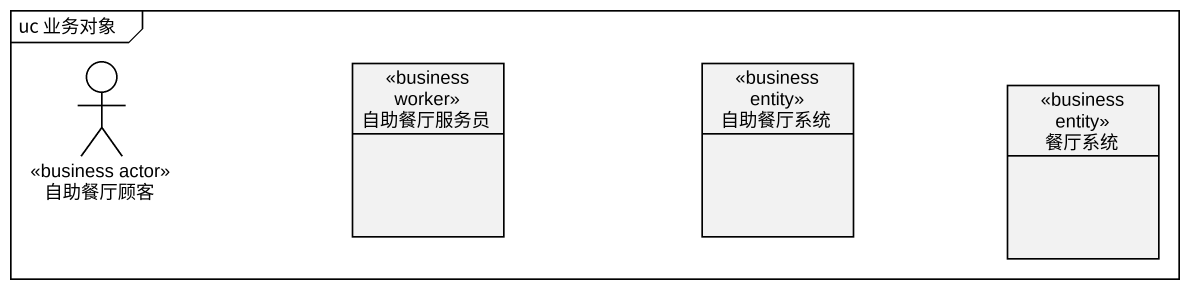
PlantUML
@startuml
mainframe uc 业务对象
allowmixing
hide circle
hide empty members
actor 自助餐厅顾客 <<business actor>>
class 自助餐厅服务员 <<business worker>>
class 自助餐厅系统 <<business entity>>
class 餐厅系统 <<business entity>>
@enduml
